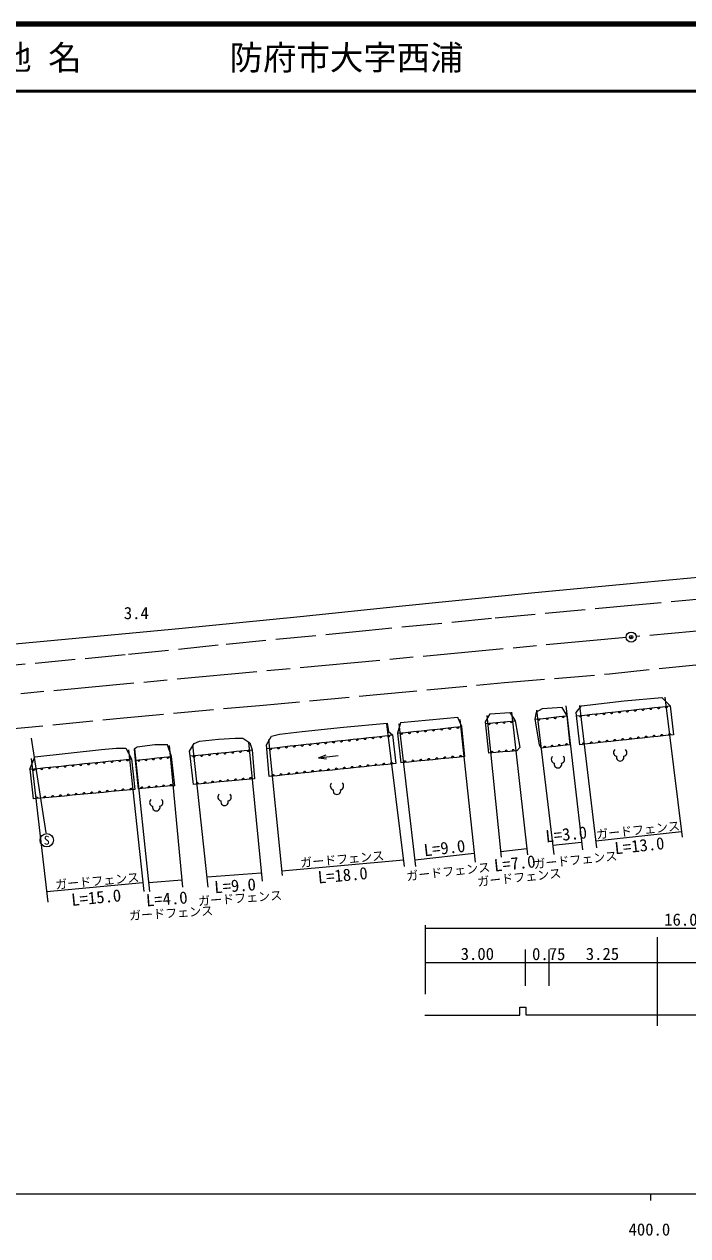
# Model space of a CAD drawing. Units: millimetres, scale not verified. Extents: x 40000 to 680000, y 20000 to 380000.
# Drawn here: x 374286 to 473588, y 198715 to 380000 of the extents above; entities that cross this region are included whole.
import ezdxf
from ezdxf.enums import TextEntityAlignment as Align

# ---------------------------------------------------------------- set-up
doc = ezdxf.new("R2010")
doc.units = ezdxf.units.MM
doc.header["$LTSCALE"] = 1000
doc.header["$PDMODE"] = 32
doc.header["$PDSIZE"] = 500
doc.linetypes.add('CHAIN', pattern=[18.5, 12, -1.5, 3.5, -1.5])
doc.linetypes.add('DASHED', pattern=[7.5, 6, -1.5])
for name, color, linetype, lineweight in [('M-BGD', 7, 'Continuous', 13), ('M-BGD-EXST', 7, 'Continuous', 13), ('M-BMK', 2, 'CHAIN', 13), ('M-BMK-SRVR', 3, 'Continuous', 13), ('M-STR-HTXT', 7, 'Continuous', 13), ('M-TTL', 2, 'Continuous', 140), ('M-TTL-BAND', 7, 'Continuous', 25), ('M-TTL-LINE', 7, 'Continuous', 50)]:
    doc.layers.add(name, color=color, linetype=linetype, lineweight=lineweight)
for name, color, linetype in [('M-BMK-HTXT', 7, 'Continuous'), ('M-OTRS', 6, 'Continuous'), ('M-TTL-TXT', 7, 'Continuous')]:
    doc.layers.add(name, color=color, linetype=linetype)
doc.styles.add('ＭＳ ゴシック', font='')
doc.styles.get('ＭＳ ゴシック').set_extended_font_data('MS Gothic')

msp = doc.modelspace()

# ---------------------------------------------------------------- linework, layer by layer
at = {"layer": 'M-BGD'}
for p, q in [((463959, 277255), (465128, 277378)), ((465128, 277378), (466297, 277502)), ((466297, 277502), (467465, 277625)), ((467465, 277625), (468634, 277749)), ((468634, 277749), (469803, 277872)), ((469803, 277872), (470972, 277996)), ((444429, 275478), (445532, 275578)), ((445532, 275578), (446634, 275679)), ((446634, 275679), (447737, 275779)), ((450709, 276006), (451923, 276139)), ((451923, 276139), (453136, 276271)), ((453136, 276271), (454350, 276403)), ((454350, 276403), (455564, 276536)), ((456946, 276514), (458115, 276638)), ((458115, 276638), (459284, 276761)), ((459284, 276761), (460453, 276884)), ((460453, 276884), (461621, 277008)), ((461621, 277008), (462790, 277131)), ((462790, 277131), (463959, 277255)), ((430136, 273902), (431339, 274030)), ((431339, 274030), (432542, 274158)), ((432542, 274158), (433745, 274286)), ((433745, 274286), (434947, 274413)), ((434947, 274413), (436150, 274541)), ((436150, 274541), (437353, 274669)), ((437353, 274669), (438556, 274797)), ((438556, 274797), (439758, 274925)), ((443326, 275378), (444429, 275478)), ((412932, 271874), (414109, 272001)), ((414109, 272001), (415286, 272128)), ((415286, 272128), (416463, 272254)), ((416463, 272254), (417640, 272381)), ((417640, 272381), (418818, 272508)), ((418818, 272508), (419995, 272634)), ((419995, 272634), (421172, 272761)), ((421172, 272761), (422349, 272888)), ((422349, 272888), (423526, 273015)), ((423526, 273015), (424703, 273141)), ((424703, 273141), (425880, 273268)), ((425880, 273268), (427057, 273395)), ((427057, 273395), (428234, 273522)), ((428234, 273522), (429411, 273648)), ((453818, 271932), (452731, 271804)), ((454906, 272061), (453818, 271932)), ((455993, 272189), (454906, 272061)), ((458582, 272306), (457412, 272181)), ((459753, 272430), (458582, 272306)), ((460923, 272555), (459753, 272430)), ((462093, 272680), (460923, 272555)), ((463264, 272804), (462093, 272680)), ((464434, 272929), (463264, 272804)), ((465604, 273053), (464434, 272929)), ((466775, 273178), (465604, 273053)), ((467945, 273303), (466775, 273178)), ((469115, 273427), (467945, 273303)), ((470286, 273552), (469115, 273427)), ((471456, 273676), (470286, 273552)), ((393054, 270103), (394145, 270211)), ((394145, 270211), (395237, 270320)), ((395237, 270320), (396328, 270429)), ((399104, 270507), (400264, 270624)), ((399636, 266235), (399104, 270507)), ((400264, 270624), (401424, 270741)), ((401424, 270741), (402583, 270859)), ((402583, 270859), (403743, 270976)), ((403743, 270976), (404903, 271093)), ((404903, 271093), (406062, 271211)), ((406062, 271211), (407222, 271328)), ((407222, 271328), (408382, 271445)), ((410578, 271621), (411755, 271747)), ((411755, 271747), (412932, 271874)), ((418310, 270250), (419469, 270680)), ((418310, 270250), (421292, 270580)), ((418310, 270250), (419535, 270084)), ((437821, 270185), (436628, 270069)), ((439013, 270301), (437821, 270185)), ((440206, 270418), (439013, 270301)), ((444841, 271017), (443794, 270925)), ((445888, 271109), (444841, 271017)), ((446935, 271202), (445888, 271109)), ((447982, 271294), (446935, 271202)), ((452731, 271804), (451643, 271676)), ((375142, 268529), (376310, 268647)), ((375142, 268529), (375612, 264077)), ((376310, 268647), (377479, 268766)), ((377479, 268766), (378647, 268885)), ((378647, 268885), (379816, 269003)), ((379816, 269003), (380984, 269122)), ((380984, 269122), (382153, 269240)), ((382153, 269240), (383321, 269359)), ((383321, 269359), (384489, 269478)), ((384489, 269478), (385658, 269596)), ((385658, 269596), (386826, 269715)), ((386826, 269715), (387995, 269833)), ((387995, 269833), (389163, 269952)), ((389163, 269952), (390332, 270071)), ((390872, 269885), (391963, 269994)), ((391963, 269994), (393054, 270103)), ((420406, 268403), (419222, 268281)), ((421590, 268524), (420406, 268403)), ((422774, 268645), (421590, 268524)), ((423958, 268766), (422774, 268645)), ((425142, 268887), (423958, 268766)), ((426326, 269008), (425142, 268887)), ((427510, 269129), (426326, 269008)), ((428695, 269250), (427510, 269129)), ((429879, 269372), (428695, 269250)), ((431858, 269603), (430666, 269486)), ((433051, 269719), (431858, 269603)), ((434243, 269836), (433051, 269719)), ((435436, 269952), (434243, 269836)), ((436628, 270069), (435436, 269952)), ((403057, 266564), (401917, 266455)), ((404197, 266674), (403057, 266564)), ((405337, 266783), (404197, 266674)), ((406477, 266893), (405337, 266783)), ((407617, 267002), (406477, 266893)), ((408757, 267112), (407617, 267002)), ((412117, 267555), (410933, 267434)), ((413301, 267676), (412117, 267555)), ((414486, 267797), (413301, 267676)), ((415670, 267918), (414486, 267797)), ((416854, 268039), (415670, 267918)), ((418038, 268160), (416854, 268039)), ((419222, 268281), (418038, 268160)), ((382638, 264735), (381467, 264625)), ((383809, 264845), (382638, 264735)), ((384980, 264954), (383809, 264845)), ((386151, 265064), (384980, 264954)), ((387321, 265174), (386151, 265064)), ((388492, 265283), (387321, 265174)), ((389663, 265393), (388492, 265283)), ((390834, 265503), (389663, 265393)), ((392428, 265692), (391334, 265600)), ((393522, 265784), (392428, 265692)), ((394617, 265877), (393522, 265784)), ((395711, 265969), (394617, 265877)), ((396806, 266061), (395711, 265969)), ((400776, 266345), (399636, 266235)), ((401917, 266455), (400776, 266345)), ((376783, 264187), (375612, 264077)), ((377954, 264296), (376783, 264187)), ((379125, 264406), (377954, 264296)), ((380296, 264516), (379125, 264406)), ((381467, 264625), (380296, 264516)), ((434347, 234886), (434347, 245174)), ((513202, 244674), (434347, 244674)), ((469031, 243400), (469031, 230110)), ((449315, 236118), (449315, 241533)), ((452819, 241533), (452819, 236118)), ((434347, 239612), (513202, 239612))]:
    msp.add_line(p, q, dxfattribs=at)
for points in [[(358224, 285940), (376647, 287660), (397410, 289569), (415605, 291365), (430887, 292957), (450702, 294980), (467072, 296511), (490683, 298717), (510073, 300597), (517309, 301246), (520613, 301665), (525187, 303125), (539713, 308305), (554038, 313489), (559305, 315266)], [(457412, 272181), (456893, 277008), (457706, 278010), (464063, 278755), (469688, 279234), (470972, 277996), (471456, 273676)], [(455993, 272189), (455564, 276536), (454784, 277783), (451817, 277574), (450921, 277087), (450709, 276006), (451353, 272185), (451643, 271676)], [(440206, 270418), (439758, 274925), (439197, 276267), (430599, 275459), (430136, 273902), (430666, 269486)], [(443794, 270925), (443301, 275620), (443998, 276805), (446967, 276989), (447737, 275779), (448446, 271758), (447982, 271294)], [(410933, 267434), (410532, 272162), (411267, 273448), (412470, 273749), (415878, 274166), (422060, 274835), (428609, 275436), (428793, 274150), (429411, 273648), (429879, 269372)], [(396806, 266061), (396328, 270429), (395751, 272193), (393839, 272193), (391169, 271830), (390757, 271533), (390872, 269885), (391334, 265600)], [(399104, 270507), (399026, 271211), (399699, 272353), (400528, 272712), (403360, 273010), (405847, 273166), (407005, 273182), (408053, 272493), (408382, 271445), (408757, 267112)], [(375142, 268529), (375855, 270365), (385870, 271471), (388063, 271669), (389494, 271669), (390332, 270071), (390834, 265503)], [(434227, 231703), (448476, 231703), (448476, 232918), (449349, 232918), (449349, 231791), (498436, 231791), (498436, 233330), (499556, 233330), (499556, 231791), (513819, 231791)]]:
    msp.add_lwpolyline(points, dxfattribs=at)
at = {"layer": 'M-BGD', "linetype": 'DASHED'}
for points in [[(515443, 297789), (504195, 296783), (484557, 294785), (465698, 293058), (444236, 291084), (425398, 289224), (403321, 287096), (389387, 285619), (364374, 283294)], [(371116, 274451), (389148, 276235), (409489, 278082), (427060, 279682), (446170, 281497), (461864, 282790), (478112, 284513), (493683, 286052), (510023, 287590), (523163, 288852), (529564, 289529), (535995, 290637), (540919, 291652), (548212, 293406), (554089, 294976), (559259, 296576), (565252, 298625)]]:
    msp.add_lwpolyline(points, dxfattribs=at)
at = {"layer": 'M-BGD'}
for centre, radius, start, end in [((465713, 277436), 196, 184.83734, 7.22124), ((466881, 277559), 196, 184.83734, 7.22124), ((468050, 277683), 196, 184.83734, 7.22124), ((469219, 277806), 196, 184.83734, 7.22124), ((470388, 277930), 196, 184.84182, 7.21936), ((446084, 275614), 185, 180.58503, 9.79652), ((447187, 275714), 185, 180.58192, 9.79653), ((451315, 276076), 204, 187.21836, 5.2245), ((452529, 276208), 204, 187.21976, 5.22279), ((453743, 276341), 204, 187.21823, 5.22183), ((454957, 276473), 204, 187.21836, 5.2245), ((457531, 276572), 196, 184.83879, 7.21948), ((458700, 276695), 196, 184.83879, 7.21948), ((459869, 276819), 196, 184.84152, 7.21966), ((461037, 276942), 196, 184.83849, 7.21978), ((462206, 277066), 196, 184.84152, 7.21966), ((463375, 277189), 196, 184.83734, 7.22124), ((464544, 277312), 196, 184.83734, 7.22124), ((430738, 273968), 202, 186.52151, 5.61462), ((431940, 274095), 202, 186.5201, 5.61634), ((433143, 274223), 202, 186.51996, 5.61365), ((434346, 274351), 202, 186.52151, 5.61462), ((435549, 274479), 202, 186.52151, 5.61462), ((436751, 274607), 202, 186.52151, 5.61462), ((437954, 274735), 202, 186.5201, 5.61634), ((439157, 274863), 202, 186.5201, 5.61634), ((443879, 275413), 185, 180.58192, 9.79653), ((444982, 275514), 185, 180.58192, 9.79653), ((470870, 273618), 196, 4.96568, 187.18763), ((413521, 271935), 197, 185.36873, 6.92364), ((414698, 272061), 197, 185.37158, 6.92079), ((415875, 272188), 197, 185.36742, 6.92237), ((417052, 272315), 197, 185.36759, 6.92508), ((418229, 272442), 197, 185.37158, 6.92079), ((419406, 272568), 197, 185.36873, 6.92364), ((420583, 272695), 197, 185.37044, 6.92223), ((421760, 272822), 197, 185.36742, 6.92237), ((422937, 272949), 197, 185.36873, 6.92364), ((424114, 273075), 197, 185.37158, 6.92079), ((425292, 273202), 197, 185.36742, 6.92237), ((426469, 273329), 197, 185.36759, 6.92508), ((427646, 273456), 197, 185.37158, 6.92079), ((428823, 273582), 197, 185.36873, 6.92364), ((452185, 271757), 183, 1.49155, 191.96646), ((453273, 271885), 183, 1.49437, 191.96675), ((454360, 272013), 183, 1.49001, 191.96836), ((455448, 272142), 183, 1.49001, 191.96836), ((457997, 272247), 196, 4.9652, 187.18522), ((459167, 272372), 196, 4.96235, 187.18806), ((460337, 272497), 196, 4.96568, 187.18763), ((461508, 272621), 196, 4.96265, 187.18776), ((462678, 272746), 196, 4.96568, 187.18763), ((463848, 272870), 196, 4.9652, 187.18522), ((465019, 272995), 196, 4.9612, 187.18952), ((466189, 273119), 196, 4.96568, 187.18763), ((467359, 273244), 196, 4.96265, 187.18776), ((468530, 273369), 196, 4.96538, 187.18794), ((469700, 273493), 196, 4.9612, 187.18952), ((393602, 270141), 184, 180.53392, 10.85295), ((394693, 270249), 184, 180.53392, 10.85295), ((395784, 270358), 184, 180.53238, 10.8548), ((399685, 270560), 194, 184.10934, 7.44538), ((400844, 270677), 194, 184.10934, 7.44538), ((402004, 270794), 194, 184.10934, 7.44538), ((403164, 270912), 194, 184.11238, 7.44527), ((404323, 271029), 194, 184.10934, 7.44538), ((405483, 271146), 194, 184.10934, 7.44538), ((406643, 271264), 194, 184.10934, 7.44538), ((407802, 271381), 194, 184.10934, 7.44538), ((411167, 271681), 197, 185.37044, 6.92223), ((412344, 271808), 197, 185.36742, 6.92237), ((436032, 270011), 200, 5.48969, 185.65999), ((437224, 270127), 200, 5.48869, 185.66414), ((438417, 270243), 200, 5.48997, 185.65972), ((439610, 270360), 200, 5.48984, 185.66271), ((444315, 270994), 177, 357.46236, 192.61583), ((445362, 271086), 177, 357.46689, 192.61427), ((446409, 271179), 177, 357.46272, 192.61873), ((447456, 271271), 177, 357.46272, 192.61873), ((375727, 268584), 196, 184.56282, 7.03079), ((376895, 268703), 196, 184.56282, 7.03079), ((378063, 268821), 196, 184.56008, 7.03062), ((379232, 268940), 196, 184.5641, 7.02631), ((380400, 269058), 196, 184.56264, 7.02806), ((381569, 269177), 196, 184.56264, 7.02806), ((382737, 269296), 196, 184.56282, 7.03079), ((383906, 269414), 196, 184.56427, 7.02904), ((385074, 269533), 196, 184.56125, 7.02916), ((386243, 269651), 196, 184.56264, 7.02806), ((387411, 269770), 196, 184.56264, 7.02806), ((388579, 269889), 196, 184.56293, 7.02777), ((389748, 270007), 196, 184.56427, 7.02904), ((391419, 269923), 184, 180.52954, 10.85764), ((392510, 270032), 184, 180.53392, 10.85295), ((418630, 268222), 198, 5.37597, 186.30674), ((419814, 268344), 198, 5.37152, 186.3086), ((420998, 268465), 198, 5.37152, 186.3086), ((422182, 268586), 198, 5.37453, 186.30847), ((423366, 268707), 198, 5.37467, 186.30546), ((424550, 268828), 198, 5.37296, 186.30687), ((425734, 268949), 198, 5.37597, 186.30674), ((426918, 269070), 198, 5.37453, 186.30847), ((428102, 269191), 198, 5.37152, 186.3086), ((429286, 269313), 198, 5.37152, 186.3086), ((431262, 269545), 200, 5.48984, 185.66271), ((432454, 269661), 200, 5.48969, 185.65999), ((433647, 269778), 200, 5.49011, 185.66243), ((434839, 269894), 200, 5.48684, 185.66285), ((400206, 266299), 191, 2.8185, 188.1565), ((401346, 266409), 191, 2.8185, 188.1565), ((402486, 266518), 191, 2.81801, 188.154), ((403626, 266628), 191, 2.8185, 188.1565), ((404766, 266737), 191, 2.8168, 188.1555), ((405906, 266847), 191, 2.81543, 188.15657), ((407046, 266956), 191, 2.81701, 188.15827), ((408186, 267066), 191, 2.81828, 188.15373), ((411525, 267496), 198, 5.37581, 186.30402), ((412709, 267617), 198, 5.37152, 186.3086), ((413893, 267738), 198, 5.37453, 186.30847), ((415077, 267859), 198, 5.37453, 186.30847), ((416262, 267980), 198, 5.37182, 186.30831), ((417446, 268101), 198, 5.37597, 186.30674), ((380881, 264575), 196, 4.19174, 186.50809), ((382052, 264684), 196, 4.19174, 186.50809), ((383223, 264794), 196, 4.19174, 186.50809), ((384394, 264904), 196, 4.19201, 186.50782), ((385565, 265013), 196, 4.19174, 186.50809), ((386736, 265123), 196, 4.19174, 186.50809), ((387907, 265233), 196, 4.19174, 186.50809), ((389077, 265342), 196, 4.19174, 186.50809), ((390248, 265452), 196, 4.19174, 186.50809), ((391879, 265662), 184, 359.75245, 189.88713), ((392974, 265755), 184, 359.75248, 189.89022), ((394068, 265847), 184, 359.75248, 189.89022), ((395163, 265939), 184, 359.75221, 189.88736), ((396257, 266031), 184, 359.75091, 189.88893), ((376198, 264136), 196, 4.19174, 186.50809), ((377368, 264246), 196, 4.19174, 186.50809), ((378539, 264355), 196, 4.19174, 186.50809), ((379710, 264465), 196, 4.19174, 186.50809)]:
    msp.add_arc(centre, radius, start, end, dxfattribs=at)
at = {"layer": 'M-BGD-EXST'}
msp.add_line((375333, 273182), (377542, 259005), dxfattribs=at)
msp.add_circle((377657, 257901), 1000, dxfattribs=at)
for centre, radius, start, end in [((453736, 269990), 576, 130.6006, 257.47189), ((454586, 269990), 576, 282.52967, 49.39784), ((463047, 271017), 576, 130.60216, 257.47033), ((463472, 270321), 566, 166.31445, 13.68555), ((463897, 271017), 576, 282.52811, 49.3994), ((454161, 269293), 566, 166.31445, 13.68555), ((403840, 264357), 576, 130.60255, 257.46993), ((404690, 264357), 576, 282.5285, 49.39901), ((420665, 266008), 576, 130.60099, 257.4715), ((421090, 265312), 566, 166.31445, 13.68555), ((421515, 266008), 576, 282.5285, 49.39901), ((393625, 263545), 576, 130.60255, 257.46993), ((394050, 262848), 566, 166.31445, 13.68555), ((394475, 263545), 576, 282.5285, 49.39901), ((404265, 263660), 566, 166.31445, 13.68555)]:
    msp.add_arc(centre, radius, start, end, dxfattribs=at)
at = {"layer": 'M-BMK'}
for p, q in [((516717, 293076), (465864, 288368)), ((464370, 288229), (366607, 279148))]:
    msp.add_line(p, q, dxfattribs=at)
at = {"layer": 'M-BMK-SRVR'}
msp.add_circle((465117, 288299), 750, dxfattribs=at)
at = {"layer": 'M-OTRS'}
msp.add_point((465117, 288299), dxfattribs=at)
at = {"layer": 'M-STR-HTXT'}
for p, q in [((470165, 279300), (472735, 258341)), ((455337, 278030), (457844, 256453)), ((459980, 256762), (457442, 278061)), ((439486, 275987), (441790, 254618)), ((445709, 255369), (443573, 276544)), ((447195, 277071), (449610, 255694)), ((453572, 255772), (451003, 277349)), ((428493, 275320), (431163, 253979)), ((432916, 253971), (430403, 275335)), ((395968, 272083), (397965, 250873)), ((401837, 250886), (399507, 272171)), ((407848, 272570), (409886, 251772)), ((412929, 252614), (410901, 272987)), ((377845, 248630), (375354, 270138)), ((389903, 271435), (392204, 250230)), ((393073, 250239), (390832, 271571)), ((453404, 257182), (457709, 257619)), ((459853, 257828), (472630, 259197)), ((432799, 254966), (441645, 255959)), ((445622, 256229), (449503, 256641)), ((412857, 253340), (431037, 254986)), ((401669, 252426), (409764, 253020)), ((377662, 250210), (392056, 251594)), ((392931, 251595), (397862, 251961))]:
    msp.add_line(p, q, dxfattribs=at)
at = {"layer": 'M-TTL'}
msp.add_line((680000, 380000), (40000, 380000), dxfattribs=at)
at = {"layer": 'M-TTL-BAND'}
for p, q in [((40000, 205000), (579000, 205000)), ((468000, 205000), (468000, 204000))]:
    msp.add_line(p, q, dxfattribs=at)
at = {"layer": 'M-TTL-LINE'}
msp.add_line((40000, 370000), (680000, 370000), dxfattribs=at)

# ---------------------------------------------------------------- texts
at = {"layer": 'M-BGD', "style": 'ＭＳ ゴシック'}
for s, p in [('16.00', (473180, 246029)), ('3.00', (442100, 240898)), ('0.75', (452780, 240878)), ('3.25', (460820, 240898))]:
    msp.add_text(s, height=1833, dxfattribs=at).set_placement(p, align=Align.MIDDLE_CENTER)
at = {"layer": 'M-BGD-EXST', "style": 'ＭＳ ゴシック'}
msp.add_text('S', height=1320, dxfattribs=at).set_placement((377657, 257901), align=Align.MIDDLE_CENTER)
at = {"layer": 'M-BMK-HTXT', "style": 'ＭＳ ゴシック'}
msp.add_text('3.4', height=1833, dxfattribs=at).set_placement((391062, 291896), align=Align.MIDDLE_CENTER)
at = {"layer": 'M-STR-HTXT', "style": 'ＭＳ ゴシック'}
for s, height, rotation, p in [('L=3.0', 1833, 5.804, (455397, 258796)), ('ガードフェンス', 1320, 6.114, (466146, 259407)), ('L=9.0', 1833, 6.406, (437180, 256744)), ('L=13.0', 1833, 6.113, (466357, 257095)), ('ガードフェンス', 1320, 5.174, (421866, 255060)), ('L=7.0', 1833, 6.056, (447688, 254443)), ('ガードフェンス', 1320, 5.804, (456765, 254941)), ('L=18.0', 1833, 5.174, (421948, 252673)), ('ガードフェンス', 1320, 6.406, (437740, 253200)), ('ガードフェンス', 1320, 5.185, (385215, 251799)), ('L=9.0', 1833, 4.194, (405834, 251101)), ('ガードフェンス', 1320, 6.056, (448372, 252330)), ('L=15.0', 1833, 5.495, (385054, 249333)), ('L=4.0', 1833, 4.24, (395616, 249136)), ('ガードフェンス', 1320, 4.194, (406590, 249221)), ('ガードフェンス', 1320, 3.615, (396269, 246982))]:
    msp.add_text(s, height=height, rotation=rotation, dxfattribs=at).set_placement(p, align=Align.MIDDLE_CENTER)
at = {"layer": 'M-TTL-BAND', "style": 'ＭＳ ゴシック'}
msp.add_text('400.0', height=1833, dxfattribs=at).set_placement((467844, 198195), align=Align.BOTTOM_CENTER)
at = {"layer": 'M-TTL-TXT', "style": 'ＭＳ ゴシック'}
for s, p in [('地 名', (370380, 375000)), ('防府市大字西浦', (405024, 375000))]:
    msp.add_text(s, height=3666, dxfattribs=at).set_placement(p, align=Align.MIDDLE_LEFT)

doc.saveas('drawing.dxf')
